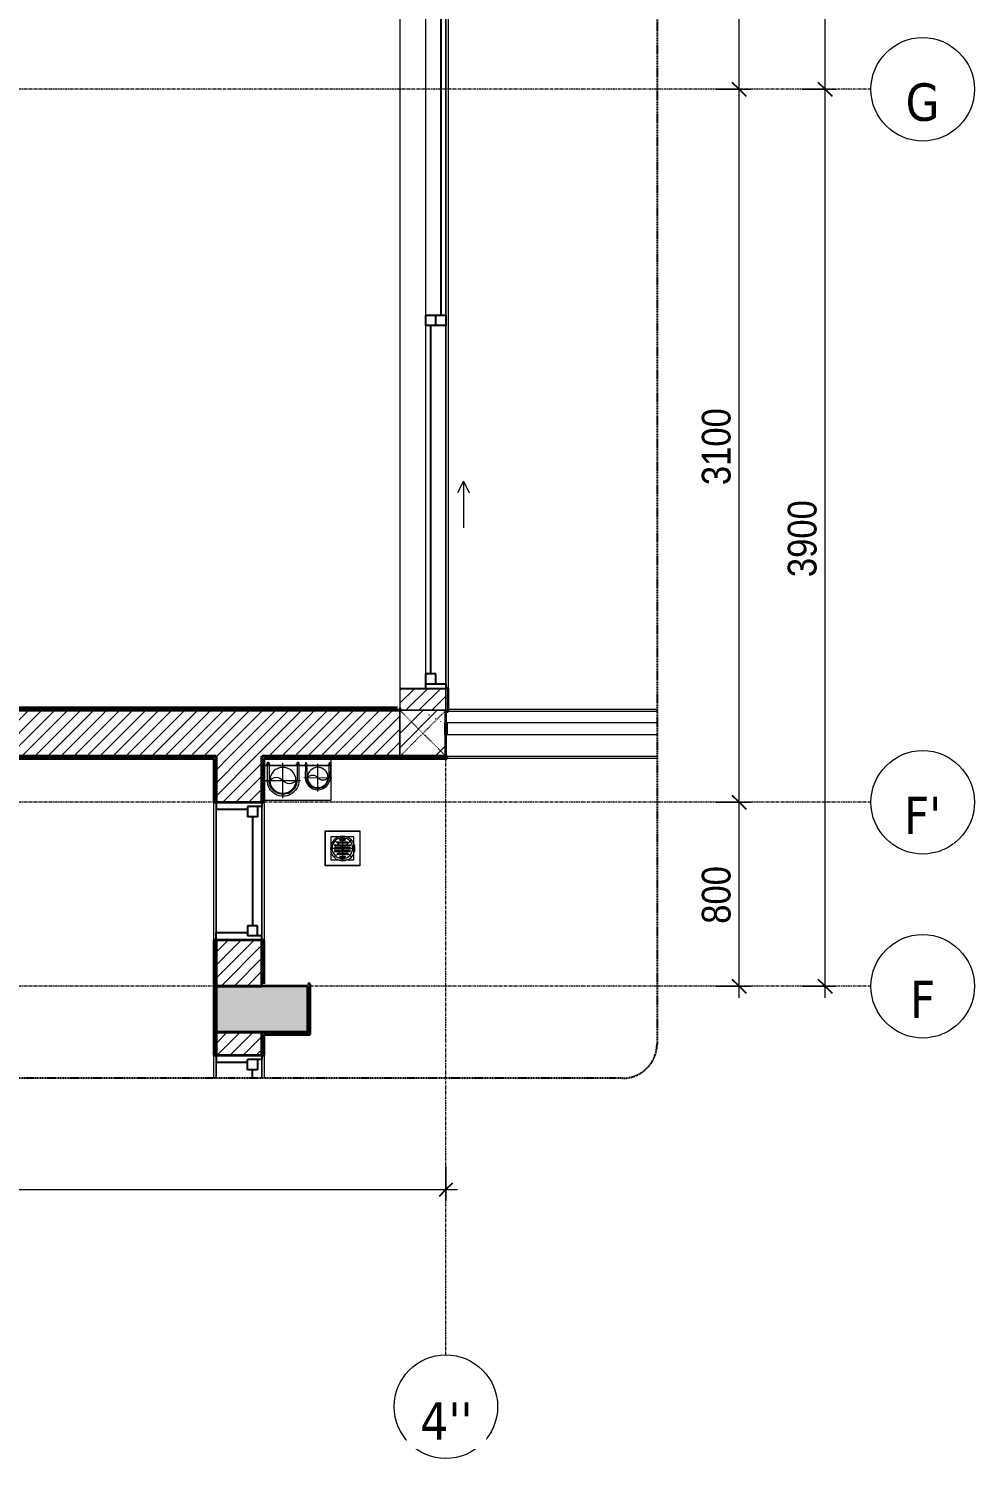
# Model space of a CAD drawing. Header units: millimetres. Extents: x 42962 to 86732, y 2002 to 54980.
# Drawn here: x 67514 to 71629, y 42484 to 48701 of the extents above; entities that cross this region are included whole.
import ezdxf

# ---------------------------------------------------------------- set-up
doc = ezdxf.new("R2010")
doc.units = ezdxf.units.MM
for name, pattern in [('Dash', [6, 3, -3]), ('Dash - Tight', [4.5, 3, -1.5]), ('Grid Line', [22.225, 12.7, -3.175, 3.175, -3.175]), ('Hidden', [7.14375, 4.7625, -2.38125]), ('IMPORT-CENTER _2_', [40.64, 25.4, -5.08, 5.08, -5.08])]:
    doc.linetypes.add(name, pattern=pattern)
for name, color, linetype, lineweight in [('0-2', 10, 'Continuous', 5), ('A-ANNO-DIMS', 211, 'Continuous', 9), ('A-ANNO-DIMS-50', 211, 'Continuous', 9), ('A-DETL-GENF-1', 92, 'Dash - Tight', 18), ('A-DETL-GENF-2', 92, 'Hidden', 25), ('A-DETL-MBND-1', 253, 'Continuous', 18), ('A-FLOR-HRAL', 11, 'Continuous', 18), ('A-FLOR-HRAL-1', 11, 'Continuous', 25), ('A-GLAZ', 151, 'Continuous', 18), ('A-GLAZ-1', 151, 'Continuous', 25), ('A-WALL', 113, 'Continuous', 18), ('A-WALL-1', 113, 'Continuous', 35), ('A-WALL-PATT-1', 111, 'Continuous', 18), ('A-WALL-PATT-2', 250, 'Continuous', 18), ('G-IMPT', 8, 'Continuous', 18), ('G-IMPT-3', 8, 'IMPORT-CENTER _2_', 18), ('I-WALL-1', 7, 'Continuous', 35), ('I-WALL-2', 2, 'Continuous', 35), ('I-WALL-3', 250, 'Continuous', 18), ('M-EQPM', 50, 'Continuous', 18), ('M-EQPM-1', 250, 'Continuous', 18), ('S-COLS', 52, 'Continuous', 18), ('S-COLS-1', 9, 'Continuous', 5), ('S-COLS-2', 7, 'Continuous', 35), ('S-COLS-3', 52, 'Dash', 18), ('S-COLS-4', 254, 'Continuous', 18), ('S-COLS-5', 52, 'Continuous', 35), ('S-COLS-HDLN', 52, 'Dash', 18), ('S-GRID-1', 1, 'Grid Line', 9), ('S-GRID-IDEN', 1, 'Continuous', 9)]:
    doc.layers.add(name, color=color, linetype=linetype, lineweight=lineweight)
doc.styles.add('Tahoma_B', font='tahomabd.ttf', dxfattribs={"height": 162.5})
doc.styles.add('UTM Avo', font='', dxfattribs={"width": 0.9, "height": 125})
doc.styles.get('UTM Avo').set_extended_font_data('UTM Avo')
doc.dimstyles.new('1_Dim_chi_tiet_2_5', dxfattribs={"dimscale": 304.8, "dimtxt": 124.912619, "dimasz": 0.19685, "dimexe": 0.164042, "dimexo": 0.0625, "dimgap": 0.016404, "dimtad": 1, "dimdec": 0, "dimrnd": 5, "dimzin": 0, "dimdsep": 46, "dimtxsty": 'UTM Avo', "dimblk1": 'OBLIQUE', "dimblk2": 'OBLIQUE', "dimsah": 1, "dimcen": 0.09, "dimdle": 0.164042, "dimazin": 0, "dimtfac": 1, "dimtdec": 4, "dimtix": 1, "dimtmove": 0, "dimatfit": 3, "dimfxl": 0.328084, "dimfxlon": 1, "dimtvp": 1, "dimtolj": 1, "dimtzin": 0, "dimarcsym": 2})
pattern_1 = [(45, (0, 0), (-26.516504, 26.516504), [])]
pattern_2 = [(45, (20477.225, 0), (-28.284271, 28.284271), [])]
pattern_3 = [(50, (20477.23, 0), (364.3679, -31.8783), [38.1, -419.1]), (355, (20477.23, 0), (-70.4859, 382.1133), [30.48, -335.28]), (100.451, (20507.6, -2.66), (293.885, 350.2334), [32.38, -356.18]), (46.184, (20477.23, 101.6), (542.1585, -84.0858), [57.15, -628.65]), (96.636, (20522.4, 94.6), (474.805, 494.8554), [48.57, -534.27]), (351.184, (20477.2, 101.6), (474.81, 494.85), [45.72, -502.92]), (21, (20528.03, 76.2), (303.2285, -204.5305), [38.1, -419.1]), (326, (20528.03, 76.2), (123.6039, 368.376), [30.48, -335.28]), (71.451, (20553.3, 59.16), (426.8341, 163.8427), [32.38, -356.18]), (37.5, (20477.23, 0), (6.17665, 169.11015), [3.353, -327.863, 3.353, -337.007, -336.55]), (37.5, (20477.23, 0), (6.17665, 169.11015), [-671.576, 3.353, -333.197]), (7.5, (20477.23, 0), (133.6389, 200.3615), [3.353, -190.703, 3.353, -320.243, -128.27]), (7.5, (20477.23, 0), (133.6389, 200.3615), [-517.652, 3.353, -124.917]), (327.5, (20363.94, 0), (271.18182, -11.45836), [3.353, -123.647, 3.353, -392.887, -525.78]), (327.5, (20363.94, 0), (271.18182, -11.45836), [-523.24, 3.353, -522.427]), (317.5, (20313.14, 0), (296.2585, 50.85285), [3.353, -161.747, 3.353, -259.791, -373.38]), (317.5, (20313.14, 0), (296.2585, 50.85285), [-428.244, 3.353, -370.027]), (45, (20477.23, 0), (-125.7236, 125.7236), []), (45, (20477.23, 190.5), (-125.7236, 125.7236), [])]

# ---------------------------------------------------------------- blocks, each defined once
blk = doc.blocks.new('NCV_TKTC_KET CAU_rvt-3-TKCS_THANG MÁY TM1 - MẶT BẰNG TẦNG 2-8')
at = {"layer": 'S-COLS-1'}
blk.add_hatch(color=256, dxfattribs=at).paths.add_polyline_path([(48252.6, 44336.9), (48252.6, 44536.9), (47852.6, 44536.9), (47852.6, 44336.9)])
at = {"layer": 'S-COLS-2'}
for p, q in [((47852.6, 44536.9), (47852.6, 44336.9)), ((48252.6, 44536.9), (47852.6, 44536.9)), ((48252.6, 44336.9), (48252.6, 44536.9)), ((47852.6, 44336.9), (48252.6, 44336.9))]:
    blk.add_line(p, q, dxfattribs=at)
blk = doc.blocks.new('THU NUOC - THU NUOC-455054-TKCS_THANG MÁY TM1 - MẶT BẰNG TẦNG 2-8')
at = {"layer": 'A-DETL-MBND-1'}
for p, q in [((-66.3, -70.6), (-66.3, 79.4)), ((-66.3, 79.4), (83.7, 79.4)), ((83.7, 79.4), (83.7, -70.6)), ((58.7, 54.4), (-41.3, 54.4)), ((-41.3, 54.4), (-41.3, -45.6)), ((-23.3, 19.6), (40.9, 19.6)), ((40.9, 13.6), (-23.3, 13.6)), ((-23.3, 7.2), (0.7, 7.2)), ((0.7, 1.2), (-23.3, 1.2)), ((-11, 32.1), (28.5, 32.1)), ((28.5, 26.1), (-11, 26.1)), ((-1.1, 44.5), (18.5, 44.5)), ((18.5, 38.5), (-1.1, 38.5)), ((0.7, 7.2), (0.7, 1.2)), ((16.7, 1.2), (16.7, 7.2)), ((16.7, 7.2), (40.9, 7.2)), ((40.9, 1.2), (16.7, 1.2)), ((58.7, -45.6), (58.7, 54.4)), ((-41.3, -45.6), (58.7, -45.6)), ((-23.3, -4.8), (40.9, -4.8)), ((40.9, -10.8), (-23.3, -10.8)), ((-11, -17.3), (28.5, -17.3)), ((28.5, -23.3), (-11, -23.3)), ((-1.1, -29.6), (18.5, -29.6)), ((18.5, -35.6), (-1.1, -35.6)), ((83.7, -70.6), (-66.3, -70.6))]:
    blk.add_line(p, q, dxfattribs=at)
for centre, radius, start, end in [((8.7, 4.4), 45, 0, 180), ((8.7, 4.4), 45, 360, 180), ((8.7, 4.4), 45, 180, 0), ((8.7, 4.4), 45, 180, 360), ((-23.3, 16.6), 3, 90, 270), ((-23.3, 4.2), 3, 90, 270), ((-11, 29.1), 3, 90, 270), ((-1.1, 41.5), 3, 90, 270), ((18.5, 41.5), 3, 270, 90), ((28.5, 29.1), 3, 270, 90), ((40.9, 16.6), 3, 270, 90), ((40.9, 4.2), 3, 270, 90), ((-23.3, -7.8), 3, 90, 270), ((-11, -20.3), 3, 90, 270), ((-1.1, -32.6), 3, 90, 270), ((18.5, -32.6), 3, 270, 90), ((28.5, -20.3), 3, 270, 90), ((40.9, -7.8), 3, 270, 90)]:
    blk.add_arc(centre, radius, start, end, dxfattribs=at)
blk = doc.blocks.new('NCV_TKTC_TANG 2_rvt-3-TKCS_THANG MÁY TM1 - MẶT BẰNG TẦNG 2-8')
at = {"layer": 'A-WALL-PATT-2'}
h = blk.add_hatch(dxfattribs=at)
h.set_pattern_fill('FP_3', color=256, style=0, pattern_type=2)
h.set_pattern_definition(pattern_1)
h.paths.add_polyline_path([(44662.6, 45526.9), (47852.6, 45526.9), (47852.6, 45536.9), (44662.6, 45536.9)])
h = blk.add_hatch(dxfattribs=at)
h.set_pattern_fill('FP_3', color=256, style=0, pattern_type=2)
h.set_pattern_definition(pattern_1)
h.paths.add_polyline_path([(47852.6, 44236.9), (47852.6, 44736.9), (47842.6, 44736.9), (47842.6, 44236.9)])
h.paths.add_polyline_path([(47852.6, 45336.9), (47852.6, 45526.9), (47842.6, 45526.9), (47842.6, 45336.9)])
h = blk.add_hatch(dxfattribs=at)
h.set_pattern_fill('FP_3', color=256, style=0, pattern_type=2)
h.set_pattern_definition(pattern_1)
h.paths.add_polyline_path([(48052.6, 44546.9), (48062.6, 44546.9), (48062.6, 44736.9), (48052.6, 44736.9)])
h.paths.add_polyline_path([(48052.6, 45336.9), (48062.6, 45336.9), (48062.6, 45536.9), (48052.6, 45536.9), (48052.6, 45507.1)])
h = blk.add_hatch(dxfattribs=at)
h.set_pattern_fill('FP_3', color=256, style=0, pattern_type=2)
h.set_pattern_definition(pattern_1)
h.paths.add_polyline_path([(48062.6, 45526.9), (48857.6, 45526.9), (48857.6, 45536.9), (48062.6, 45536.9)])
h = blk.add_hatch(dxfattribs=at)
h.set_pattern_fill('FP_3', color=256, style=0, pattern_type=2)
h.set_pattern_definition(pattern_1)
h.paths.add_polyline_path([(48262.6, 44336.9), (48262.6, 44546.9), (48252.6, 44546.9), (48252.6, 44336.9)])
h = blk.add_hatch(dxfattribs=at)
h.set_pattern_fill('FP_3', color=256, style=0, pattern_type=2)
h.set_pattern_definition(pattern_1)
h.paths.add_polyline_path([(48052.6, 44236.9), (48062.6, 44236.9), (48062.6, 44336.9), (48052.6, 44336.9)])
h = blk.add_hatch(dxfattribs=at)
h.set_pattern_fill('FP_3', color=256, style=0, pattern_type=2)
h.set_pattern_definition(pattern_1)
h.paths.add_polyline_path([(48062.6, 44326.9), (48262.6, 44326.9), (48262.6, 44336.9), (48062.6, 44336.9)])
at = {"layer": 'I-WALL-1'}
for p, q in [((47852.6, 45536.9), (44662.6, 45536.9)), ((44662.6, 45526.9), (47842.6, 45526.9)), ((47842.6, 45526.9), (47842.6, 45336.9)), ((47852.6, 45526.9), (47852.6, 45536.9)), ((47852.6, 45336.9), (47852.6, 45526.9)), ((48062.6, 45536.9), (48052.6, 45536.9)), ((48052.6, 45536.9), (48052.6, 45336.9)), ((48857.6, 45536.9), (48062.6, 45536.9)), ((48062.6, 45526.9), (48857.6, 45526.9)), ((48062.6, 45336.9), (48062.6, 45526.9)), ((48857.6, 45526.9), (48857.6, 45536.9)), ((47842.6, 45336.9), (47852.6, 45336.9)), ((48052.6, 45336.9), (48062.6, 45336.9)), ((47842.6, 44736.9), (47842.6, 44236.9)), ((47852.6, 44736.9), (47842.6, 44736.9)), ((47852.6, 44236.9), (47852.6, 44736.9)), ((48062.6, 44736.9), (48052.6, 44736.9)), ((48052.6, 44736.9), (48052.6, 44546.9)), ((48062.6, 44546.9), (48062.6, 44736.9)), ((48262.6, 44546.9), (48252.6, 44546.9)), ((48252.6, 44536.9), (48252.6, 44336.9)), ((48262.6, 44336.9), (48262.6, 44546.9)), ((48062.6, 44336.9), (48052.6, 44336.9)), ((48052.6, 44336.9), (48052.6, 44236.9)), ((48252.6, 44336.9), (48062.6, 44336.9)), ((48062.6, 44236.9), (48062.6, 44326.9)), ((48062.6, 44326.9), (48262.6, 44326.9)), ((48262.6, 44326.9), (48262.6, 44336.9)), ((47842.6, 44236.9), (47852.6, 44236.9)), ((48052.6, 44236.9), (48062.6, 44236.9))]:
    blk.add_line(p, q, dxfattribs=at)
at = {"layer": 'I-WALL-3'}
for p, q in [((48857.6, 45536.9), (49771.1, 45536.9)), ((49771.1, 45526.9), (48857.6, 45526.9)), ((47842.6, 44736.9), (47842.6, 45336.9)), ((47852.6, 45336.9), (47852.6, 44736.9)), ((48052.6, 44736.9), (48052.6, 45336.9)), ((48062.6, 45336.9), (48062.6, 44736.9)), ((47842.6, 44136.9), (47842.6, 44236.9)), ((47852.6, 44236.9), (47852.6, 44136.9)), ((48052.6, 44136.9), (48052.6, 44236.9)), ((48062.6, 44236.9), (48062.6, 44136.9))]:
    blk.add_line(p, q, dxfattribs=at)
at = {"layer": 'M-EQPM-1'}
blk.add_blockref('THU NUOC - THU NUOC-455054-TKCS_THANG MÁY TM1 - MẶT BẰNG TẦNG 2-8', (48393.8, 45132.9), dxfattribs=at)
blk = doc.blocks.new('1_FAMILY RVT - W01-WxH 1400x3200xmm-489780-TKCS_THANG MÁY TM1 - MẶT BẰNG TẦNG 2-8')
at = {"layer": 'A-GLAZ'}
for p, q in [((698.4, 172.39), (749.2, 197.79)), ((698.4, 172.39), (749.2, 146.99)), ((698.4, 172.39), (901.6, 172.39)), ((1600, 96.19), (-1600, 96.19)), ((-1536.5, 96.19), (-22.225, 96.19)), ((22.225, 96.19), (1580.95, 96.19)), ((-1580.95, 7.29), (-22.225, 7.29)), ((22.225, 7.29), (1536.5, 7.29)), ((-1600, -103.81), (1600, -103.81))]:
    blk.add_line(p, q, dxfattribs=at)
at = {"layer": 'A-GLAZ-1'}
for p, q in [((-1600, 96.19), (-1600, -103.81)), ((-1600, 96.19), (-1536.5, 96.19)), ((-1580.95, 96.19), (-1580.95, 7.29)), ((-1536.5, 96.19), (-1536.5, 51.74)), ((-1536.5, 73.965), (-22.225, 73.965)), ((-22.225, 7.29), (-22.225, 96.19)), ((-22.225, 96.19), (22.225, 96.19)), ((22.225, 96.19), (22.225, 7.29)), ((1580.95, 96.19), (1600, 96.19)), ((1580.95, 96.19), (1580.95, 7.29)), ((1600, -103.81), (1600, 96.19)), ((-1600, 7.29), (-1580.95, 7.29)), ((-1536.5, 51.74), (-1580.95, 51.74)), ((22.225, 51.74), (-22.225, 51.74)), ((-22.225, 7.29), (22.225, 7.29)), ((22.225, 29.515), (1536.5, 29.515)), ((1536.5, 51.74), (1536.5, 7.29)), ((1580.95, 51.74), (1536.5, 51.74)), ((1536.5, 7.29), (1600, 7.29))]:
    blk.add_line(p, q, dxfattribs=at)
blk = doc.blocks.new('Railing - 50 x 10mm-1251311-TKCS_THANG MÁY TM1 - MẶT BẰNG TẦNG 2-8')
at = {"layer": 'A-FLOR-HRAL-1'}
for p, q in [((25, 5), (-25, 5)), ((-25, 5), (-25, -5)), ((25, -5), (25, 5)), ((-25, -5), (25, -5))]:
    blk.add_line(p, q, dxfattribs=at)
blk = doc.blocks.new('Railing - Railing-1236740-TKCS_THANG MÁY TM1 - MẶT BẰNG TẦNG 2-8')
at = {"layer": 'A-FLOR-HRAL'}
for p, q in [((49771.1, 45682), (48857.6, 45682)), ((48857.6, 45632), (49771.1, 45632))]:
    blk.add_line(p, q, dxfattribs=at)
at = {"rotation": 270}
blk.add_blockref('Railing - 50 x 10mm-1251311-TKCS_THANG MÁY TM1 - MẶT BẰNG TẦNG 2-8', (48852.6, 45657), dxfattribs=at)
blk = doc.blocks.new('TKTC_XREF_251221_MB TANG 2-7 - TKTC_XREF_260130_MB TANG 2-5_dwg_$cc-4746806-TKCS_THANG MÁY TM1 - MẶT BẰNG TẦNG 2-8')
at = {"layer": 'G-IMPT-3'}
for p, q in [((-0.673, 0), (0.673, 0)), ((0, -0.673), (0, 0.673))]:
    blk.add_line(p, q, dxfattribs=at)
at = {"layer": 'M-EQPM'}
blk.add_circle((0, 0), 0.5, dxfattribs=at)
for centre, radius, start, end in [((0, 0), 0.5, 90, 270), ((0.188, 0.25), 0.313, 126.8699, 233.1301), ((-0.188, -0.25), 0.313, 306.8699, 53.1301)]:
    blk.add_arc(centre, radius, start, end, dxfattribs=at)
blk = doc.blocks.new('TKTC_XREF_251221_MB TANG 2-7 - TKTC_XREF_260130_MB TANG 2-5_dwg_CUM U_DN100-4746796-TKCS_THANG MÁY TM1 - MẶT BẰNG TẦNG 2-8')
at = {"layer": 'G-IMPT'}
blk.add_hatch(color=256, dxfattribs=at).paths.add_polyline_path([(0, 61), (0, 57), (14.8, 55.1), (28.5, 49.4), (40.3, 40.3), (49.4, 28.5), (55.1, 14.8), (57, 0), (55.1, -14.8), (49.4, -28.5), (40.3, -40.3), (28.5, -49.4), (14.8, -55.1), (0, -57), (0, -61), (15.8, -58.9), (30.5, -52.8), (43.1, -43.1), (52.8, -30.5), (58.9, -15.8), (61, 0), (58.9, 15.8), (52.8, 30.5), (43.1, 43.1), (30.5, 52.8), (15.8, 58.9)])
for p, q in [((-79.1, 66.6), (-79.1, 63.4)), ((-76.6, 66.6), (-76.6, 63.4)), ((-74.6, 66.6), (-74.6, 63.4)), ((-72.7, 69.3), (-72.7, 60.7)), ((-66.9, 67.9), (-71.7, 67.9)), ((-66.9, 62.1), (-71.7, 62.1)), ((-65, 69), (0, 69)), ((-79.1, -63.4), (-79.1, -66.6)), ((-76.6, -63.4), (-76.6, -66.6)), ((-74.6, -63.4), (-74.6, -66.6)), ((-72.7, -60.7), (-72.7, -69.3)), ((-66.9, -62.1), (-71.7, -62.1)), ((-66.9, -67.9), (-71.7, -67.9)), ((-65, -69), (0, -69))]:
    blk.add_line(p, q, dxfattribs=at)
at = {"layer": 'G-IMPT', "flags": 128}
for points in [[(-72.7, 67.6), (-78.1, 67.6), (-78.1, 62.4), (-72.7, 62.4)], [(-71.7, 59.2), (-66.9, 59.2), (-66.9, 70.8), (-71.7, 70.8)], [(-66.9, 70.8), (-66.9, 72.7), (-65, 72.7), (-65, 57.3), (-66.9, 57.3), (-66.9, 59.2)], [(-65, 61), (0, 61), (0, 57)], [(-72.7, -62.4), (-78.1, -62.4), (-78.1, -67.6), (-72.7, -67.6)], [(-71.7, -70.8), (-66.9, -70.8), (-66.9, -59.2), (-71.7, -59.2)], [(-66.9, -59.2), (-66.9, -57.3), (-65, -57.3), (-65, -72.7), (-66.9, -72.7), (-66.9, -70.8)], [(-65, -61), (0, -61), (0, -57)]]:
    blk.add_lwpolyline(points, dxfattribs=at)
at = {"layer": 'G-IMPT'}
for centre, radius, start, end in [((-78.1, 66.6), 0.96, 90, 180), ((-78.1, 63.4), 0.96, 180, 270), ((-71.1, 69.3), 1.56, 112.61986, 247.38014), ((-67.9, 65), 4.8, 143.1301, 216.8699), ((-71.1, 60.7), 1.56, 112.61986, 247.38014), ((0, 0), 69, 270, 90), ((0, 0), 61, 270, 90), ((0, 0), 57, 270, 90), ((-78.1, -63.4), 0.96, 90, 180), ((-78.1, -66.6), 0.96, 180, 270), ((-71.1, -60.7), 1.56, 112.61986, 247.38014), ((-67.9, -65), 4.8, 143.1301, 216.8699), ((-71.1, -69.3), 1.56, 112.61986, 247.38014)]:
    blk.add_arc(centre, radius, start, end, dxfattribs=at)
blk = doc.blocks.new('TKTC_XREF_251221_MB TANG 2-7 - TKTC_XREF_260130_MB TANG 2-5_dwg_FD-4746794-TKCS_THANG MÁY TM1 - MẶT BẰNG TẦNG 2-8')
at = {"layer": 'G-IMPT', "flags": 128}
blk.add_lwpolyline([(-75, -75), (75, -75), (75, 75), (-75, 75)], close=True, dxfattribs=at)
at = {"layer": 'G-IMPT'}
blk.add_circle((0, 0), 53.3, dxfattribs=at)
at = {"layer": 'M-EQPM'}
for p, q in [((53.3, 0), (-53.3, 0)), ((-37.7, 37.7), (37.7, -37.7)), ((37.7, 37.7), (-37.7, -37.7)), ((0, 53.3), (0, -53.3))]:
    blk.add_line(p, q, dxfattribs=at)
blk = doc.blocks.new('TKTC_XREF_251221_MB TANG 2-7 - TKTC_XREF_260130_MB TANG 2-5_dwg_$cc-4746805-TKCS_THANG MÁY TM1 - MẶT BẰNG TẦNG 2-8')
at = {"layer": 'G-IMPT-3'}
for p, q in [((0, -0.673), (0, 0.673)), ((-0.673, 0), (0.673, 0))]:
    blk.add_line(p, q, dxfattribs=at)
at = {"layer": 'M-EQPM'}
blk.add_circle((0, 0), 0.5, dxfattribs=at)
for centre, radius, start, end in [((0, 0), 0.5, 90, 270), ((0.188, 0.25), 0.313, 126.8699, 233.1301), ((-0.188, -0.25), 0.313, 306.8699, 53.1301)]:
    blk.add_arc(centre, radius, start, end, dxfattribs=at)
blk = doc.blocks.new('TKTC_XREF_251221_MB TANG 2-7 - TKTC_XREF_260130_MB TANG 2-5_dwg_CUM U_DN100-4746799-TKCS_THANG MÁY TM1 - MẶT BẰNG TẦNG 2-8')
at = {"layer": 'G-IMPT'}
blk.add_hatch(color=256, dxfattribs=at).paths.add_polyline_path([(61, 0), (58.9, -15.8), (52.8, -30.5), (43.1, -43.1), (30.5, -52.8), (15.8, -58.9), (0, -61), (0, -57), (14.8, -55.1), (28.5, -49.4), (40.3, -40.3), (49.4, -28.5), (55.1, -14.8), (57, 0), (55.1, 14.8), (49.4, 28.5), (40.3, 40.3), (28.5, 49.4), (14.8, 55.1), (0, 57), (0, 61), (15.8, 58.9), (30.5, 52.8), (43.1, 43.1), (52.8, 30.5), (58.9, 15.8)])
for p, q in [((-79.1, 66.6), (-79.1, 63.4)), ((-76.6, 66.6), (-76.6, 63.4)), ((-74.6, 66.6), (-74.6, 63.4)), ((-72.7, 69.3), (-72.7, 60.7)), ((-66.9, 67.9), (-71.7, 67.9)), ((-65, 69), (0, 69)), ((-66.9, 62.1), (-71.7, 62.1)), ((-72.7, -60.7), (-72.7, -69.3)), ((-66.9, -62.1), (-71.7, -62.1)), ((-79.1, -63.4), (-79.1, -66.6)), ((-76.6, -63.4), (-76.6, -66.6)), ((-74.6, -63.4), (-74.6, -66.6)), ((-66.9, -67.9), (-71.7, -67.9)), ((-65, -69), (0, -69))]:
    blk.add_line(p, q, dxfattribs=at)
at = {"layer": 'G-IMPT', "flags": 128}
for points in [[(-72.7, 67.6), (-78.1, 67.6), (-78.1, 62.4), (-72.7, 62.4)], [(-71.7, 59.2), (-66.9, 59.2), (-66.9, 70.8), (-71.7, 70.8)], [(-66.9, 70.8), (-66.9, 72.7), (-65, 72.7), (-65, 57.3), (-66.9, 57.3), (-66.9, 59.2)], [(-65, 61), (0, 61), (0, 57)], [(-71.7, -70.8), (-66.9, -70.8), (-66.9, -59.2), (-71.7, -59.2)], [(-66.9, -59.2), (-66.9, -57.3), (-65, -57.3), (-65, -72.7), (-66.9, -72.7), (-66.9, -70.8)], [(-65, -61), (0, -61), (0, -57)], [(-72.7, -62.4), (-78.1, -62.4), (-78.1, -67.6), (-72.7, -67.6)]]:
    blk.add_lwpolyline(points, dxfattribs=at)
at = {"layer": 'G-IMPT'}
for centre, radius, start, end in [((-78.1, 66.6), 0.96, 90, 180), ((-78.1, 63.4), 0.96, 180, 270), ((-71.1, 69.3), 1.56, 112.61986, 247.38014), ((-67.9, 65), 4.8, 143.1301, 216.8699), ((0, 0), 69, 270, 90), ((-71.1, 60.7), 1.56, 112.61986, 247.38014), ((0, 0), 61, 270, 90), ((0, 0), 57, 270, 90), ((-71.1, -60.7), 1.56, 112.61986, 247.38014), ((-67.9, -65), 4.8, 143.1301, 216.8699), ((-78.1, -63.4), 0.96, 90, 180), ((-78.1, -66.6), 0.96, 180, 270), ((-71.1, -69.3), 1.56, 112.61986, 247.38014)]:
    blk.add_arc(centre, radius, start, end, dxfattribs=at)
blk = doc.blocks.new('TKTC_XREF_251221_MB TANG 2-7 - TKTC_XREF_251221_MB TANG 2-7-2039446-TKCS_THANG MÁY TM1 - MẶT BẰNG TẦNG 2-8')
at = {"layer": 'M-EQPM'}
for p, q in [((14700.5, 28259.8), (14700.5, 28290)), ((14410, 28259.8), (14700.5, 28259.8)), ((14700.5, 28259.8), (14410, 28259.8)), ((14700.5, 28109.9), (14700.5, 28259.8)), ((14410, 28109.9), (14700.5, 28109.9))]:
    blk.add_line(p, q, dxfattribs=at)
at = {"extrusion": (0, 0, -1)}
for name, p, xscale, yscale, zscale, rotation in [('TKTC_XREF_251221_MB TANG 2-7 - TKTC_XREF_260130_MB TANG 2-5_dwg_$cc-4746805-TKCS_THANG MÁY TM1 - MẶT BẰNG TẦNG 2-8', (-14490.8, 28195), 113.7150000000072, 113.7150000000072, -113.7150000000072, 89.9990086637468), ('TKTC_XREF_251221_MB TANG 2-7 - TKTC_XREF_260130_MB TANG 2-5_dwg_CUM U_DN100-4746799-TKCS_THANG MÁY TM1 - MẶT BẰNG TẦNG 2-8', (-14491.7, 28195), 0.9975000000000006, 0.9975000000000006, -0.9975000000000006, 270.0009913382946), ('TKTC_XREF_251221_MB TANG 2-7 - TKTC_XREF_260130_MB TANG 2-5_dwg_$cc-4746806-TKCS_THANG MÁY TM1 - MẶT BẰNG TẦNG 2-8', (-14642.8, 28207), 90.00000000005122, 90.00000000005122, -90.00000000005122, 90.3483028346376)]:
    blk.add_blockref(name, p, dxfattribs=dict(at, xscale=xscale, yscale=yscale, zscale=zscale, rotation=rotation))
at = {"xscale": 0.7894736842105243, "yscale": 0.7894736842105243, "zscale": 0.7894736842105243, "rotation": 269.6516971637681}
blk.add_blockref('TKTC_XREF_251221_MB TANG 2-7 - TKTC_XREF_260130_MB TANG 2-5_dwg_CUM U_DN100-4746796-TKCS_THANG MÁY TM1 - MẶT BẰNG TẦNG 2-8', (14642.8, 28208.9), dxfattribs=at)
at = {"extrusion": (0, 0, -1), "zscale": -1, "rotation": 180}
blk.add_blockref('TKTC_XREF_251221_MB TANG 2-7 - TKTC_XREF_260130_MB TANG 2-5_dwg_FD-4746794-TKCS_THANG MÁY TM1 - MẶT BẰNG TẦNG 2-8', (-14751, 27898.8), dxfattribs=at)
blk = doc.blocks.new('M_Fixed - 600 x 1400mm-2135864-TKCS_THANG MÁY TM1 - MẶT BẰNG TẦNG 2-8')
at = {"layer": 'A-GLAZ-1'}
for p, q in [((-300, 113), (-281, 113)), ((-281, 113), (-281, 50)), ((-281, 94), (-237, 94)), ((-237, 94), (-237, 50)), ((-237, 72), (237, 72)), ((237, 94), (237, 50)), ((281, 94), (237, 94)), ((281, 113), (281, 50)), ((298.9, 113), (281, 113)), ((-281, 50), (-237, 50)), ((-268, 50), (-268, -87)), ((237, 50), (281, 50)), ((268, 50), (268, -87)), ((-300, -87), (-268, -87)), ((300, -87), (268, -87))]:
    blk.add_line(p, q, dxfattribs=at)
blk = doc.blocks.new('M_Fixed - 600 x 1400mm-2135871-TKCS_THANG MÁY TM1 - MẶT BẰNG TẦNG 2-8')
at = {"layer": 'A-GLAZ-1'}
for p, q in [((268, -50), (268, 87)), ((300, 87), (268, 87)), ((237, -50), (281, -50)), ((237, -94), (237, -50)), ((281, -113), (281, -50)), ((200, -72), (237, -72)), ((281, -94), (237, -94)), ((298.9, -113), (281, -113))]:
    blk.add_line(p, q, dxfattribs=at)
blk = doc.blocks.new('G1_SOF - BO TRU - 200x200-3052400-TKCS_THANG MÁY TM1 - MẶT BẰNG TẦNG 2-8')
at = {"layer": 'S-COLS-HDLN'}
for p, q in [((-100, 100), (100, -100)), ((100, 100), (-100, -100))]:
    blk.add_line(p, q, dxfattribs=at)
blk = doc.blocks.new('BORDER VIEW - BORDER VIEW-2485185-TKCS_THANG MÁY TM1 - MẶT BẰNG TẦNG 2-8')
at = {"layer": 'A-DETL-GENF-2'}
for p, q in [((5618.5, 9616), (5618.5, 150)), ((5468.5, 0), (150, 0))]:
    blk.add_line(p, q, dxfattribs=at)
blk.add_arc((5468.5, 150), 150, 270, 360, dxfattribs=at)
blk = doc.blocks.new('Grid - M_Grid Head - Circle-353313-TKCS_THANG MÁY TM1 - MẶT BẰNG TẦNG 2-8')
at = {"layer": 'S-GRID-IDEN'}
blk.add_circle((0, 0), 4.5, dxfattribs=at)
blk = doc.blocks.new('DIMBLOCK58-TKCS_THANG MÁY TM1 - MẶT BẰNG TẦNG 2-8')
at = {"layer": 'A-ANNO-DIMS-50'}
for p, q in [((70505.4, 45336.9), (70655.4, 45336.9)), ((70605.4, 45336.9), (70505.4, 45336.9)), ((70605.4, 44486.9), (70605.4, 45336.9)), ((70505.4, 44536.9), (70655.4, 44536.9)), ((70605.4, 44536.9), (70505.4, 44536.9))]:
    blk.add_line(p, q, dxfattribs=at)
at = {"layer": 'A-ANNO-DIMS-50', "lineweight": 25}
for p, q in [((70605.4, 45336.9), (70575.4, 45366.9)), ((70605.4, 45336.9), (70635.4, 45306.9)), ((70605.4, 44536.9), (70575.4, 44566.9)), ((70605.4, 44536.9), (70635.4, 44506.9))]:
    blk.add_line(p, q, dxfattribs=at)
at = {"layer": 'A-ANNO-DIMS-50', "color": 0, "insert": (70443, 44808.6), "char_height": 125, "width": 308.118, "attachment_point": 1, "rotation": 90, "line_spacing_factor": 1.110334, "style": 'UTM Avo'}
blk.add_mtext('800', dxfattribs=at)
blk = doc.blocks.new('_Oblique')
at = {"color": 0, "linetype": 'ByBlock', "lineweight": -2}
blk.add_line((-0.5, -0.5), (0.5, 0.5), dxfattribs=at)
blk = doc.blocks.new('DIMBLOCK59-TKCS_THANG MÁY TM1 - MẶT BẰNG TẦNG 2-8')
at = {"layer": 'A-ANNO-DIMS-50'}
for p, q in [((70505.4, 48436.9), (70655.4, 48436.9)), ((70605.4, 48436.9), (70505.4, 48436.9)), ((70605.4, 45336.9), (70605.4, 48436.9)), ((70505.4, 45336.9), (70655.4, 45336.9)), ((70605.4, 45336.9), (70505.4, 45336.9))]:
    blk.add_line(p, q, dxfattribs=at)
at = {"layer": 'A-ANNO-DIMS-50', "lineweight": 25}
for p, q in [((70605.4, 48436.9), (70575.4, 48466.9)), ((70605.4, 48436.9), (70635.4, 48406.9)), ((70605.4, 45336.9), (70575.4, 45366.9)), ((70605.4, 45336.9), (70635.4, 45306.9))]:
    blk.add_line(p, q, dxfattribs=at)
at = {"layer": 'A-ANNO-DIMS-50', "color": 0, "insert": (70443, 46715.8), "char_height": 125, "width": 410.824, "attachment_point": 1, "rotation": 90, "line_spacing_factor": 1.110334, "style": 'UTM Avo'}
blk.add_mtext('3100', dxfattribs=at)
blk = doc.blocks.new('DIMBLOCK60-TKCS_THANG MÁY TM1 - MẶT BẰNG TẦNG 2-8')
at = {"layer": 'A-ANNO-DIMS-50'}
for p, q in [((70505.4, 49361.9), (70655.4, 49361.9)), ((70605.4, 49361.9), (70505.4, 49361.9)), ((70605.4, 48436.9), (70605.4, 49361.9)), ((70505.4, 48436.9), (70655.4, 48436.9)), ((70605.4, 48436.9), (70505.4, 48436.9))]:
    blk.add_line(p, q, dxfattribs=at)
at = {"layer": 'A-ANNO-DIMS-50', "lineweight": 25}
for p, q in [((70605.4, 49361.9), (70575.4, 49391.9)), ((70605.4, 49361.9), (70635.4, 49331.9)), ((70605.4, 48436.9), (70575.4, 48466.9)), ((70605.4, 48436.9), (70635.4, 48406.9))]:
    blk.add_line(p, q, dxfattribs=at)
at = {"layer": 'A-ANNO-DIMS-50', "color": 0, "insert": (70443, 48771.1), "char_height": 125, "width": 308.118, "attachment_point": 1, "rotation": 90, "line_spacing_factor": 1.110334, "style": 'UTM Avo'}
blk.add_mtext('925', dxfattribs=at)
blk = doc.blocks.new('DIMBLOCK65-TKCS_THANG MÁY TM1 - MẶT BẰNG TẦNG 2-8')
at = {"layer": 'A-ANNO-DIMS-50'}
for p, q in [((70879.4, 48436.9), (71029.4, 48436.9)), ((70979.4, 48436.9), (70879.4, 48436.9)), ((70979.4, 44486.9), (70979.4, 48436.9)), ((70879.4, 44536.9), (71029.4, 44536.9)), ((70979.4, 44536.9), (70879.4, 44536.9))]:
    blk.add_line(p, q, dxfattribs=at)
at = {"layer": 'A-ANNO-DIMS-50', "lineweight": 25}
for p, q in [((70979.4, 48436.9), (70949.4, 48466.9)), ((70979.4, 48436.9), (71009.4, 48406.9)), ((70979.4, 44536.9), (70949.4, 44566.9)), ((70979.4, 44536.9), (71009.4, 44506.9))]:
    blk.add_line(p, q, dxfattribs=at)
at = {"layer": 'A-ANNO-DIMS-50', "color": 0, "insert": (70817, 46315.8), "char_height": 125, "width": 410.824, "attachment_point": 1, "rotation": 90, "line_spacing_factor": 1.110334, "style": 'UTM Avo'}
blk.add_mtext('3900', dxfattribs=at)
blk = doc.blocks.new('DIMBLOCK66-TKCS_THANG MÁY TM1 - MẶT BẰNG TẦNG 2-8')
at = {"layer": 'A-ANNO-DIMS-50'}
for p, q in [((70879.4, 51436.9), (71029.4, 51436.9)), ((70979.4, 51436.9), (70879.4, 51436.9)), ((70979.4, 48436.9), (70979.4, 51436.9)), ((70879.4, 48436.9), (71029.4, 48436.9)), ((70979.4, 48436.9), (70879.4, 48436.9))]:
    blk.add_line(p, q, dxfattribs=at)
at = {"layer": 'A-ANNO-DIMS-50', "lineweight": 25}
for p, q in [((70979.4, 51436.9), (70949.4, 51466.9)), ((70979.4, 51436.9), (71009.4, 51406.9)), ((70979.4, 48436.9), (70949.4, 48466.9)), ((70979.4, 48436.9), (71009.4, 48406.9))]:
    blk.add_line(p, q, dxfattribs=at)
at = {"layer": 'A-ANNO-DIMS-50', "color": 0, "insert": (70817, 49765.8), "char_height": 125, "width": 410.824, "attachment_point": 1, "rotation": 90, "line_spacing_factor": 1.110334, "style": 'UTM Avo'}
blk.add_mtext('3000', dxfattribs=at)
blk = doc.blocks.new('DIMBLOCK78-TKCS_THANG MÁY TM1 - MẶT BẰNG TẦNG 2-8')
at = {"layer": 'A-ANNO-DIMS-50'}
for p, q in [((64929.8, 43753), (64929.8, 43603)), ((64929.8, 43653), (64929.8, 43753)), ((69329.8, 43753), (69329.8, 43603)), ((69329.8, 43653), (69329.8, 43753)), ((64879.8, 43653), (69379.8, 43653))]:
    blk.add_line(p, q, dxfattribs=at)
at = {"layer": 'A-ANNO-DIMS-50', "lineweight": 25}
for p, q in [((64929.8, 43653), (64899.8, 43623)), ((64929.8, 43653), (64959.8, 43683)), ((69329.8, 43653), (69299.8, 43623)), ((69329.8, 43653), (69359.8, 43683))]:
    blk.add_line(p, q, dxfattribs=at)
at = {"layer": 'A-ANNO-DIMS-50', "color": 0, "insert": (66958.6, 43815.4), "char_height": 125, "width": 410.824, "attachment_point": 1, "line_spacing_factor": 1.110334, "style": 'UTM Avo'}
blk.add_mtext('4400', dxfattribs=at)

msp = doc.modelspace()

# ---------------------------------------------------------------- hatches: boundary and pattern name
at = {"layer": 'A-WALL-PATT-1'}
h = msp.add_hatch(dxfattribs=at)
h.set_pattern_fill('FP_1', color=256, style=0, pattern_type=2)
h.set_pattern_definition(pattern_2)
h.paths.add_polyline_path([(69329.9, 45737), (69329.9, 45832), (69129.9, 45832), (69129.9, 45737)])
h.paths.add_polyline_path([(69329.9, 49032), (69329.9, 49161.9), (69129.9, 49161.9), (69129.9, 49032)])
h = msp.add_hatch(dxfattribs=at)
h.set_pattern_fill('FP_3', color=256, style=0, pattern_type=2)
h.set_pattern_definition([(45, (20477.225, 0), (-26.516504, 26.516504), [])])
h.paths.add_polyline_path([(68854.5, 45737), (69129.9, 45737), (69129.9, 45747), (64919.8, 45747), (64919.8, 45737), (67834.1, 45737)])
h = msp.add_hatch(dxfattribs=at)
h.set_pattern_fill('FP_1', color=256, style=0, pattern_type=2)
h.set_pattern_definition(pattern_2)
h.paths.add_polyline_path([(69129.9, 45537), (69129.9, 45737), (65129.8, 45737), (65129.8, 45537), (68854.5, 45537)])
h = msp.add_hatch(dxfattribs=at)
h.set_pattern_fill('FP_1', color=256, style=0, pattern_type=2)
h.set_pattern_definition(pattern_2)
h.paths.add_polyline_path([(68529.8, 44536.9), (68529.8, 44736.9), (68329.8, 44736.9), (68329.8, 44536.9)])
h.paths.add_polyline_path([(68529.8, 45336.9), (68529.8, 45537), (68329.8, 45537), (68329.8, 45336.9), (68344.3, 45336.9)])
h = msp.add_hatch(dxfattribs=at)
h.set_pattern_fill('FP_1', color=256, style=0, pattern_type=2)
h.set_pattern_definition(pattern_2)
h.paths.add_polyline_path([(68529.8, 44236.9), (68529.8, 44336.9), (68329.8, 44336.9), (68329.8, 44236.9)])
at = {"layer": 'S-COLS-4'}
h = msp.add_hatch(dxfattribs=at)
h.set_pattern_fill('FP_2', color=256, style=0, pattern_type=2)
h.set_pattern_definition(pattern_3)
h.paths.add_polyline_path([(69324.8, 45536.9), (69329.9, 45536.9), (69329.9, 45632), (69324.8, 45632), (69324.8, 45682), (69329.9, 45682), (69329.9, 45736.9), (69129.9, 45736.9), (69129.9, 45536.9)])
h = msp.add_hatch(dxfattribs=at)
h.set_pattern_fill('FP_2', color=256, style=0, pattern_type=2)
h.set_pattern_definition(pattern_3)
h.paths.add_polyline_path([(69324.8, 45536.9), (69329.9, 45536.9), (69329.9, 45632), (69324.8, 45632), (69324.8, 45682), (69329.9, 45682), (69329.9, 45736.9), (69129.9, 45736.9), (69129.9, 45536.9)])

# ---------------------------------------------------------------- linework, layer by layer
at = {"layer": 'A-WALL'}
for p, q in [((69339.9, 49032), (69339.9, 45832)), ((69129.9, 45832), (69129.9, 45747)), ((69329.9, 45737), (69329.9, 45832)), ((69129.9, 45537), (69129.9, 45737)), ((69129.9, 45737), (69329.9, 45737)), ((69339.9, 45742), (70248.3, 45742)), ((70248.3, 45732), (69339.9, 45732)), ((68329.8, 44736.9), (68329.8, 45336.9)), ((68529.8, 45336.9), (68529.8, 44736.9)), ((68329.8, 44136.9), (68329.8, 44236.9)), ((68529.8, 44236.9), (68529.8, 44136.9))]:
    msp.add_line(p, q, dxfattribs=at)
at = {"layer": 'A-WALL-1'}
for p, q in [((69339.9, 45832), (69329.9, 45832)), ((69339.9, 45732), (69339.9, 45832)), ((69129.9, 45747), (69129.9, 45737)), ((69129.9, 45737), (69129.9, 45737)), ((69329.9, 45737), (69329.9, 45732)), ((69329.9, 45732), (69339.9, 45732)), ((65129.8, 45537), (68329.8, 45537)), ((68329.8, 45537), (68329.8, 45336.9)), ((68529.8, 45537), (69129.9, 45537)), ((68529.8, 45336.9), (68529.8, 45537)), ((68329.8, 45336.9), (68529.8, 45336.9)), ((68529.8, 44736.9), (68329.8, 44736.9)), ((68329.8, 44736.9), (68329.8, 44536.9)), ((68529.8, 44536.9), (68529.8, 44736.9)), ((68329.8, 44536.9), (68529.8, 44536.9)), ((68529.8, 44336.9), (68329.8, 44336.9)), ((68329.8, 44336.9), (68329.8, 44236.9)), ((68529.8, 44236.9), (68529.8, 44336.9)), ((68329.8, 44236.9), (68529.8, 44236.9))]:
    msp.add_line(p, q, dxfattribs=at)
at = {"layer": 'I-WALL-2'}
for p, q in [((69119.9, 45747), (64919.8, 45747)), ((64929.8, 45737), (69129.9, 45737))]:
    msp.add_line(p, q, dxfattribs=at)
at = {"layer": 'S-COLS'}
for p, q in [((69329.9, 45736.9), (69129.9, 45736.9)), ((69129.9, 45736.9), (69129.9, 45536.9))]:
    msp.add_line(p, q, dxfattribs=at)
at = {"layer": 'S-COLS-5'}
for p, q in [((69329.9, 45682), (69329.9, 45736.9)), ((69329.9, 45536.9), (69329.9, 45632)), ((69129.9, 45536.9), (69329.9, 45536.9))]:
    msp.add_line(p, q, dxfattribs=at)
at = {"layer": 'S-GRID-1'}
for p, q in [((69329.8, 44184.2), (69329.8, 53185.4)), ((69928.8, 48436.9), (65100.1, 48436.9)), ((71178.8, 48436.9), (69928.8, 48436.9)), ((69928.8, 45336.9), (65100.1, 45336.9)), ((71178.8, 45336.9), (69928.8, 45336.9)), ((69928.8, 44536.9), (65100.1, 44536.9)), ((71178.8, 44536.9), (69928.8, 44536.9)), ((69329.8, 42934.2), (69329.8, 44184.2))]:
    msp.add_line(p, q, dxfattribs=at)

# ---------------------------------------------------------------- block references
at = {"layer": '0-2'}
for name in ['NCV_TKTC_TANG 2_rvt-3-TKCS_THANG MÁY TM1 - MẶT BẰNG TẦNG 2-8', 'NCV_TKTC_KET CAU_rvt-3-TKCS_THANG MÁY TM1 - MẶT BẰNG TẦNG 2-8']:
    msp.add_blockref(name, (20477.2, 0), dxfattribs=at)
at = {"layer": 'A-DETL-GENF-1'}
msp.add_blockref('BORDER VIEW - BORDER VIEW-2485185-TKCS_THANG MÁY TM1 - MẶT BẰNG TẦNG 2-8', (64629.8, 44136.9), dxfattribs=at)
at = {"layer": 'A-FLOR-HRAL'}
msp.add_blockref('Railing - Railing-1236740-TKCS_THANG MÁY TM1 - MẶT BẰNG TẦNG 2-8', (20477.2, 0), dxfattribs=at)
at = {"layer": 'A-GLAZ'}
for name, p, rotation in [('1_FAMILY RVT - W01-WxH 1400x3200xmm-489780-TKCS_THANG MÁY TM1 - MẶT BẰNG TẦNG 2-8', (69233.7, 47432), 269.9999999999999), ('M_Fixed - 600 x 1400mm-2135864-TKCS_THANG MÁY TM1 - MẶT BẰNG TẦNG 2-8', (68416.8, 45036.9), 270), ('M_Fixed - 600 x 1400mm-2135871-TKCS_THANG MÁY TM1 - MẶT BẰNG TẦNG 2-8', (68416.8, 43936.9), 90)]:
    msp.add_blockref(name, p, dxfattribs=dict(at, rotation=rotation))
at = {"layer": 'M-EQPM'}
msp.add_blockref('TKTC_XREF_251221_MB TANG 2-7 - TKTC_XREF_251221_MB TANG 2-7-2039446-TKCS_THANG MÁY TM1 - MẶT BẰNG TẦNG 2-8', (54129.8, 17236.9), dxfattribs=at)
at = {"layer": 'S-COLS-3'}
msp.add_blockref('G1_SOF - BO TRU - 200x200-3052400-TKCS_THANG MÁY TM1 - MẶT BẰNG TẦNG 2-8', (69229.9, 45636.9), dxfattribs=at)
at = {"layer": 'S-GRID-IDEN', "xscale": 49.99999999999998, "yscale": 49.99999999999998, "zscale": 49.99999999999998, "rotation": 89.99999999999987}
for p in [(71403.8, 48436.9), (71403.8, 45336.9), (71403.8, 44536.9)]:
    msp.add_blockref('Grid - M_Grid Head - Circle-353313-TKCS_THANG MÁY TM1 - MẶT BẰNG TẦNG 2-8', p, dxfattribs=at)
at = {"layer": 'S-GRID-IDEN', "xscale": 49.99999999999998, "yscale": 49.99999999999998, "zscale": 49.99999999999998}
msp.add_blockref('Grid - M_Grid Head - Circle-353313-TKCS_THANG MÁY TM1 - MẶT BẰNG TẦNG 2-8', (69329.8, 42709.2), dxfattribs=at)

# ---------------------------------------------------------------- dimensions: what is measured, and where the dimension line sits
at = {"layer": 'A-ANNO-DIMS'}
for base, p1, p2, override, picture, middle in [((70979.4, 51436.9), (70879.4, 48436.9), (70879.4, 51436.9), {"dimpost": '<>', "dimfxl": 3000}, 'DIMBLOCK66-TKCS_THANG MÁY TM1 - MẶT BẰNG TẦNG 2-8', (70909.7, 49936.9)), ((70605.4, 49361.9), (70505.4, 48436.9), (70505.4, 49361.9), {"dimpost": '<>', "dimfxl": 925}, 'DIMBLOCK60-TKCS_THANG MÁY TM1 - MẶT BẰNG TẦNG 2-8', (70535.7, 48899.4)), ((70605.4, 48436.9), (70505.4, 45336.9), (70505.4, 48436.9), {"dimpost": '<>', "dimfxl": 3100}, 'DIMBLOCK59-TKCS_THANG MÁY TM1 - MẶT BẰNG TẦNG 2-8', (70535.7, 46886.9)), ((70979.4, 48436.9), (70879.4, 44536.9), (70879.4, 48436.9), {"dimpost": '<>', "dimfxl": 3900}, 'DIMBLOCK65-TKCS_THANG MÁY TM1 - MẶT BẰNG TẦNG 2-8', (70909.7, 46486.9)), ((70605.4, 45336.9), (70505.4, 44536.9), (70505.4, 45336.9), {"dimpost": '<>', "dimfxl": 800}, 'DIMBLOCK58-TKCS_THANG MÁY TM1 - MẶT BẰNG TẦNG 2-8', (70535.7, 44936.9))]:
    dim = msp.add_linear_dim(base=base, p1=p1, p2=p2, angle=90, dimstyle='1_Dim_chi_tiet_2_5', override=override, dxfattribs=at)
    dim.commit()
    dim.dimension.update_dxf_attribs({"geometry": picture, "text_midpoint": middle})
dim = msp.add_linear_dim(base=(69329.8, 43653), p1=(64929.8, 43753), p2=(69329.8, 43753), dimstyle='1_Dim_chi_tiet_2_5', override={"dimpost": '<>', "dimfxl": 4400.000001}, dxfattribs=at)
dim.commit()
dim.dimension.update_dxf_attribs({"geometry": 'DIMBLOCK78-TKCS_THANG MÁY TM1 - MẶT BẰNG TẦNG 2-8', "text_midpoint": (67129.8, 43722.7)})

# ---------------------------------------------------------------- next in the draw order: texts
at = {"layer": 'S-GRID-IDEN', "char_height": 162.5, "attachment_point": 5, "line_spacing_factor": 0.996129, "style": 'Tahoma_B', "bg_fill": 3, "box_fill_scale": 1.25, "bg_fill_color": 256, "bg_fill_true_color": 13158600, "bg_fill_transparency": 0}
for s, insert, width in [('\\pt634.99962,1269.99925,1905.0005,2540.00013,3174.99975,3809.99937,4445.00062,5080.00025,5714.99987,6349.9995,6985.00075,7620.00037,8255,8889.99962,9524.99925,10160.0005,10795.00013,11429.99975,12064.99938,12700.00063,13335.00025,13969.99988,14604.9995,15240.00075,15875.00038,16510,17144.99963,17779.99925,18415.0005,19050.00013,19684.99975,20319.99938;G', (71403.6, 48379.7), 168.5), ("\\pt634.99962,1269.99925,1905.0005,2540.00013,3174.99975,3809.99937,4445.00062,5080.00025,5714.99987,6349.9995,6985.00075,7620.00037,8255,8889.99962,9524.99925,10160.0005,10795.00013,11429.99975,12064.99938,12700.00063,13335.00025,13969.99988,14604.9995,15240.00075,15875.00038,16510,17144.99963,17779.99925,18415.0005,19050.00013,19684.99975,20319.99938;F'", (71403.4, 45279.7), 192), ('\\pt634.99962,1269.99925,1905.0005,2540.00013,3174.99975,3809.99937,4445.00062,5080.00025,5714.99987,6349.9995,6985.00075,7620.00037,8255,8889.99962,9524.99925,10160.0005,10795.00013,11429.99975,12064.99938,12700.00063,13335.00025,13969.99988,14604.9995,15240.00075,15875.00038,16510,17144.99963,17779.99925,18415.0005,19050.00013,19684.99975,20319.99938;F', (71403.4, 44479.7), 132.5), ("\\pt634.99962,1269.99925,1905.0005,2540.00013,3174.99975,3809.99937,4445.00062,5080.00025,5714.99987,6349.9995,6985.00075,7620.00037,8255,8889.99962,9524.99925,10160.0005,10795.00013,11429.99975,12064.99938,12700.00063,13335.00025,13969.99988,14604.9995,15240.00075,15875.00038,16510,17144.99963,17779.99925,18415.0005,19050.00013,19684.99975,20319.99938;4''", (69332.1, 42646.8), 264.5)]:
    msp.add_mtext(s, dxfattribs=dict(at, insert=insert, width=width))

doc.saveas('drawing.dxf')
